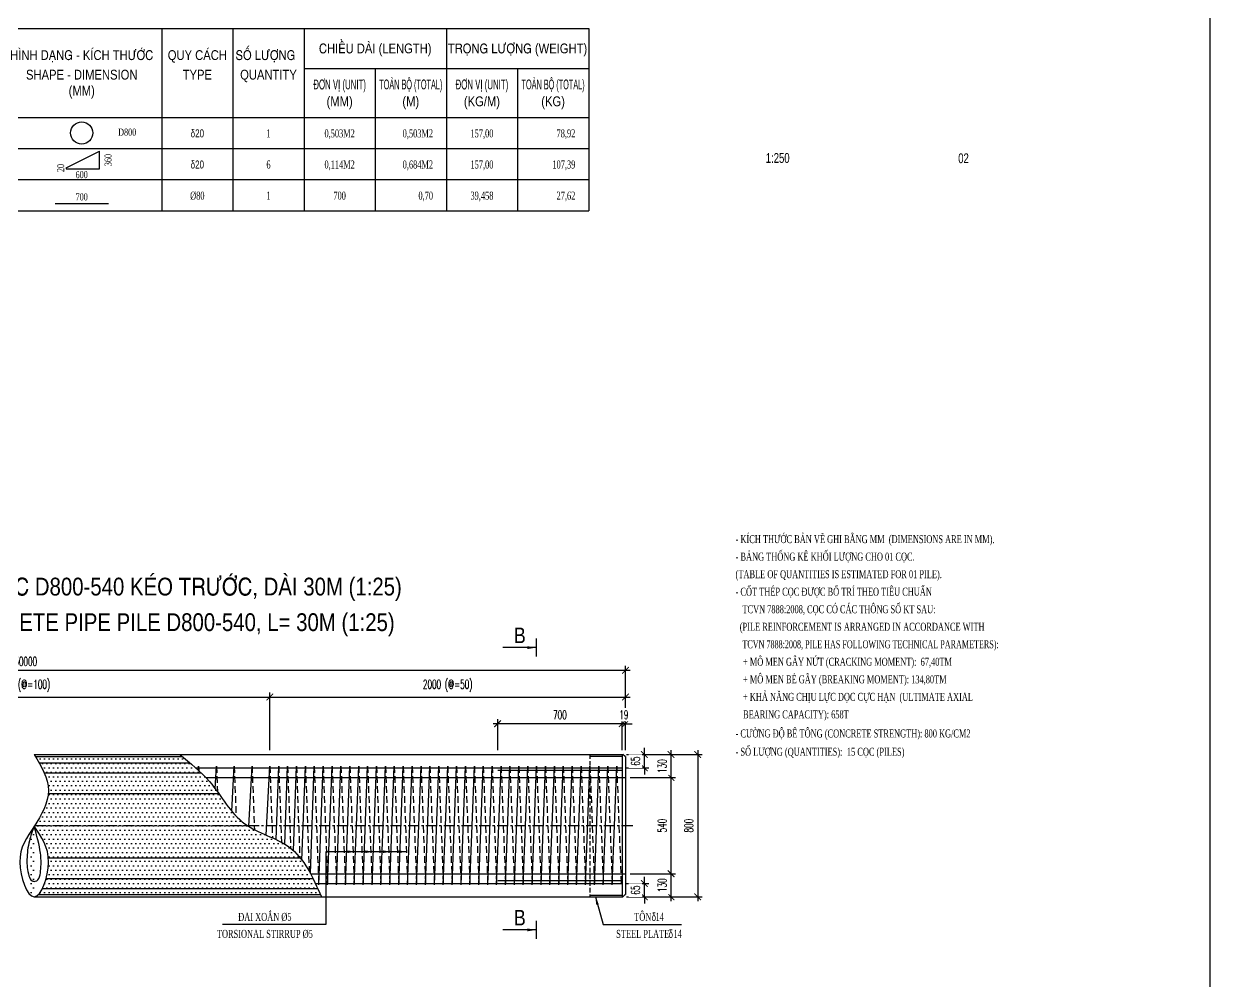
# Model space of a CAD drawing. Extents: x -687 to 808890, y -259 to 107959.
# Drawn here: x 772319 to 778990, y 85975 to 91357 of the extents above; entities that cross this region are included whole.
import ezdxf
from ezdxf.enums import TextEntityAlignment as Align

# ---------------------------------------------------------------- set-up
doc = ezdxf.new("R2010")
doc.units = 0
doc.header["$MEASUREMENT"] = 0
doc.header["$PDMODE"] = 3
doc.linetypes.add('CENTER', pattern=[2, 1.25, -0.25, 0.25, -0.25])
doc.linetypes.add('HIDDEN', pattern=[0.375, 0.25, -0.125])
doc.layers.get('0').update_dxf_attribs({"color": 3, "linetype": 'CONTINUOUS'})
doc.layers.get('DEFPOINTS').update_dxf_attribs({"linetype": 'CONTINUOUS'})
for name, color, linetype in [('Hatch', 5, 'CONTINUOUS'), ('Hidden', 4, 'HIDDEN'), ('Kich thuoc', 4, 'CONTINUOUS'), ('Net vang', 2, 'CONTINUOUS'), ('Text', 3, 'CONTINUOUS'), ('Thep chu', 1, 'CONTINUOUS'), ('Thep dai', 6, 'CONTINUOUS'), ('Tim', 8, 'CENTER')]:
    doc.layers.add(name, color=color, linetype=linetype)
doc.styles.add('Kichthuoc', font='romans.shx', dxfattribs={"width": 0.6})
doc.styles.get("Standard").update_dxf_attribs({"font": 'vntimeh.shx', "width": 0.65})
doc.styles.add('SYMBOL', font='greeks.shx', dxfattribs={"width": 0.8})
doc.styles.add('Ten', font='Vharialn.ttf')
doc.dimstyles.new('Dim 250', dxfattribs={"dimscale": 250, "dimtxt": 0.2, "dimasz": 0.15, "dimexe": 0.1, "dimexo": 0.1, "dimgap": 0.1, "dimtad": 1, "dimdec": 0, "dimlfac": -1, "dimzin": 0, "dimdsep": 46, "dimtxsty": 'Kichthuoc', "dimblk": 'ARCHTICK', "dimcen": 0.1, "dimdle": 0.1, "dimclrd": 4, "dimclre": 4, "dimclrt": 3, "dimadec": 0, "dimazin": 0, "dimtfac": 1, "dimtdec": 0, "dimtix": 1, "dimtmove": 2, "dimatfit": 3, "dimfxl": 1, "dimtfill": 1, "dimtolj": 1, "dimtzin": 0, "dimarcsym": 0})
doc.dimstyles.new('Le 250', dxfattribs={"dimscale": 250, "dimtxt": 0.22, "dimasz": 0.18, "dimexe": 0.1, "dimexo": 0.2, "dimgap": 0.1, "dimtad": 1, "dimdec": 0, "dimzin": 0, "dimdsep": 46, "dimtxsty": 'Kichthuoc', "dimblk": 'ARCHTICK', "dimcen": 0, "dimdle": 0.1, "dimclrd": 2, "dimclre": 2, "dimclrt": 256, "dimadec": 0, "dimazin": 0, "dimtfac": 1, "dimtdec": 0, "dimtix": 1, "dimtmove": 2, "dimatfit": 3, "dimfxl": 1, "dimtolj": 1, "dimtzin": 0, "dimarcsym": 0})

# ---------------------------------------------------------------- blocks, each defined once
blk = doc.blocks.new('_ArchTick')
at = {"color": 0, "linetype": 'ByBlock', "const_width": 0.15}
blk.add_lwpolyline([(-0.5, -0.5), (0.5, 0.5)], dxfattribs=at)
blk = doc.blocks.new('*D114')
at = {"layer": 'DEFPOINTS', "color": 0}
for p in [(775702.7, 87722.4), (768902.7, 87249.4), (775702.7, 87249.4)]:
    blk.add_point(p, dxfattribs=at)
at = {"layer": 'Kich thuoc', "color": 4, "lineweight": -2}
for p, q in [((768877.7, 87722.4), (775727.7, 87722.4)), ((768902.7, 87274.4), (768902.7, 87747.4)), ((775702.7, 87274.4), (775702.7, 87747.4))]:
    blk.add_line(p, q, dxfattribs=at)
at = {"layer": 'Kich thuoc', "color": 4, "lineweight": -2, "xscale": 37.5, "yscale": 37.5, "zscale": 37.5, "rotation": 180}
blk.add_blockref('_ArchTick', (768902.7, 87722.4), dxfattribs=at)
at = {"layer": 'Kich thuoc', "color": 4, "lineweight": -2, "xscale": 37.5, "yscale": 37.5, "zscale": 37.5}
blk.add_blockref('_ArchTick', (775702.7, 87722.4), dxfattribs=at)
at = {"layer": 'Kich thuoc', "color": 3, "insert": (772302.7, 87772.4), "char_height": 50, "attachment_point": 5, "style": 'Kichthuoc', "bg_fill": 3, "box_fill_scale": 1.25, "bg_fill_color": 9, "bg_fill_true_color": 13158600, "bg_fill_transparency": 6715620}
blk.add_mtext('\\A1;L=30000', dxfattribs=at)
blk = doc.blocks.new('*D115')
at = {"layer": 'DEFPOINTS', "color": 0}
for p in [(773702.7, 87572.4), (770902.7, 87249.4), (773702.7, 87249.4)]:
    blk.add_point(p, dxfattribs=at)
at = {"layer": 'Kich thuoc', "color": 4, "lineweight": -2}
for p, q in [((770902.7, 87274.4), (770902.7, 87597.4)), ((773702.7, 87274.4), (773702.7, 87597.4)), ((770877.7, 87572.4), (773727.7, 87572.4))]:
    blk.add_line(p, q, dxfattribs=at)
at = {"layer": 'Kich thuoc', "color": 4, "lineweight": -2, "xscale": 37.5, "yscale": 37.5, "zscale": 37.5, "rotation": 180}
blk.add_blockref('_ArchTick', (770902.7, 87572.4), dxfattribs=at)
at = {"layer": 'Kich thuoc', "color": 4, "lineweight": -2, "xscale": 37.5, "yscale": 37.5, "zscale": 37.5}
blk.add_blockref('_ArchTick', (773702.7, 87572.4), dxfattribs=at)
at = {"layer": 'Kich thuoc', "color": 3, "insert": (772302.7, 87635.5), "char_height": 50, "attachment_point": 5, "style": 'Kichthuoc', "bg_fill": 3, "box_fill_scale": 1.25, "bg_fill_color": 9, "bg_fill_true_color": 13158600, "bg_fill_transparency": 8258108}
blk.add_mtext('\\A1;26000 (@=100)', dxfattribs=at)
blk = doc.blocks.new('*D118')
at = {"layer": 'DEFPOINTS', "color": 0}
for p in [(775702.7, 87572.4), (773702.7, 87249.4), (775702.7, 87249.4)]:
    blk.add_point(p, dxfattribs=at)
at = {"layer": 'Kich thuoc', "color": 4, "lineweight": -2}
for p, q in [((773702.7, 87274.4), (773702.7, 87597.4)), ((775702.7, 87274.4), (775702.7, 87597.4)), ((773677.7, 87572.4), (775727.7, 87572.4))]:
    blk.add_line(p, q, dxfattribs=at)
at = {"layer": 'Kich thuoc', "color": 4, "lineweight": -2, "xscale": 37.5, "yscale": 37.5, "zscale": 37.5, "rotation": 180}
blk.add_blockref('_ArchTick', (773702.7, 87572.4), dxfattribs=at)
at = {"layer": 'Kich thuoc', "color": 4, "lineweight": -2, "xscale": 37.5, "yscale": 37.5, "zscale": 37.5}
blk.add_blockref('_ArchTick', (775702.7, 87572.4), dxfattribs=at)
at = {"layer": 'Kich thuoc', "color": 3, "insert": (774702.7, 87635.5), "char_height": 50, "attachment_point": 5, "style": 'Kichthuoc', "bg_fill": 3, "box_fill_scale": 1.25, "bg_fill_color": 9, "bg_fill_true_color": 13158600, "bg_fill_transparency": 16413952}
blk.add_mtext('\\A1;{2000 (@=50)}', dxfattribs=at)
blk = doc.blocks.new('*D119')
at = {"layer": 'DEFPOINTS', "color": 0}
for p in [(775702.7, 87119.4), (775958.3, 87119.4), (775702.7, 86579.4)]:
    blk.add_point(p, dxfattribs=at)
at = {"layer": 'Kich thuoc', "color": 4, "lineweight": -2}
for p, q in [((775727.7, 87119.4), (775983.3, 87119.4)), ((775958.3, 86554.4), (775958.3, 87144.4)), ((775727.7, 86579.4), (775983.3, 86579.4))]:
    blk.add_line(p, q, dxfattribs=at)
at = {"layer": 'Kich thuoc', "color": 4, "lineweight": -2, "xscale": 37.5, "yscale": 37.5, "zscale": 37.5}
for p, rotation in [((775958.3, 87119.4), 90), ((775958.3, 86579.4), 270)]:
    blk.add_blockref('_ArchTick', p, dxfattribs=dict(at, rotation=rotation))
at = {"layer": 'Kich thuoc', "color": 3, "insert": (775908.3, 86849.4), "char_height": 50, "attachment_point": 5, "rotation": 90, "style": 'Kichthuoc', "bg_fill": 3, "box_fill_scale": 1.25, "bg_fill_color": 9, "bg_fill_true_color": 13158600, "bg_fill_transparency": 220268}
blk.add_mtext('\\A1;540', dxfattribs=at)
blk = doc.blocks.new('*D120')
at = {"layer": 'DEFPOINTS', "color": 0}
for p in [(775702.7, 86579.4), (775687.7, 86449.4)]:
    blk.add_point(p, dxfattribs=at)
at = {"layer": 'Kich thuoc', "color": 4, "lineweight": -2}
for p, q in [((775958.3, 86424.4), (775958.3, 86604.4)), ((775727.7, 86579.4), (775983.3, 86579.4)), ((775712.7, 86449.4), (775983.3, 86449.4))]:
    blk.add_line(p, q, dxfattribs=at)
at = {"layer": 'Kich thuoc', "color": 4, "lineweight": -2, "xscale": 37.5, "yscale": 37.5, "zscale": 37.5}
for p, rotation in [((775958.3, 86579.4), 90), ((775958.3, 86449.4), 270)]:
    blk.add_blockref('_ArchTick', p, dxfattribs=dict(at, rotation=rotation))
at = {"layer": 'Kich thuoc', "color": 3, "insert": (775908.3, 86514.4), "char_height": 50, "attachment_point": 5, "rotation": 90, "style": 'Kichthuoc', "bg_fill": 3, "box_fill_scale": 1.25, "bg_fill_color": 9, "bg_fill_true_color": 13158600, "bg_fill_transparency": 16414468}
blk.add_mtext('\\A1;130', dxfattribs=at)
at = {"layer": 'DEFPOINTS', "color": 0}
blk.add_point((775958.3, 86579.4), dxfattribs=at)
blk = doc.blocks.new('*D121')
at = {"layer": 'DEFPOINTS', "color": 0}
for p in [(775687.7, 87249.4), (775687.7, 86449.4), (776108.3, 86449.4)]:
    blk.add_point(p, dxfattribs=at)
at = {"layer": 'Kich thuoc', "color": 4, "lineweight": -2}
for p, q in [((776108.3, 87274.4), (776108.3, 86424.4)), ((775712.7, 87249.4), (776133.3, 87249.4)), ((775712.7, 86449.4), (776133.3, 86449.4))]:
    blk.add_line(p, q, dxfattribs=at)
at = {"layer": 'Kich thuoc', "color": 4, "lineweight": -2, "xscale": 37.5, "yscale": 37.5, "zscale": 37.5}
for p, rotation in [((776108.3, 87249.4), 90), ((776108.3, 86449.4), 270)]:
    blk.add_blockref('_ArchTick', p, dxfattribs=dict(at, rotation=rotation))
at = {"layer": 'Kich thuoc', "color": 3, "insert": (776058.3, 86849.4), "char_height": 50, "attachment_point": 5, "rotation": 90, "style": 'Kichthuoc', "bg_fill": 3, "box_fill_scale": 1.25, "bg_fill_color": 9, "bg_fill_true_color": 13158600, "bg_fill_transparency": 16414452}
blk.add_mtext('\\A1;800', dxfattribs=at)
blk = doc.blocks.new('*D122')
at = {"layer": 'DEFPOINTS', "color": 0}
for p in [(775687.7, 87249.4), (775702.7, 87119.4)]:
    blk.add_point(p, dxfattribs=at)
at = {"layer": 'Kich thuoc', "color": 4, "lineweight": -2}
for p, q in [((775958.3, 87094.4), (775958.3, 87274.4)), ((775712.7, 87249.4), (775983.3, 87249.4)), ((775727.7, 87119.4), (775983.3, 87119.4))]:
    blk.add_line(p, q, dxfattribs=at)
at = {"layer": 'Kich thuoc', "color": 4, "lineweight": -2, "xscale": 37.5, "yscale": 37.5, "zscale": 37.5}
for p, rotation in [((775958.3, 87249.4), 90), ((775958.3, 87119.4), 270)]:
    blk.add_blockref('_ArchTick', p, dxfattribs=dict(at, rotation=rotation))
at = {"layer": 'Kich thuoc', "color": 3, "insert": (775908.3, 87184.4), "char_height": 50, "attachment_point": 5, "rotation": 90, "style": 'Kichthuoc', "bg_fill": 3, "box_fill_scale": 1.25, "bg_fill_color": 9, "bg_fill_true_color": 13158600, "bg_fill_transparency": 16414468}
blk.add_mtext('\\A1;130', dxfattribs=at)
at = {"layer": 'DEFPOINTS', "color": 0}
blk.add_point((775958.3, 87249.4), dxfattribs=at)
blk = doc.blocks.new('*D123')
at = {"layer": 'DEFPOINTS', "color": 0}
for p in [(774983.7, 87422.4), (774983.7, 87249.4), (775683.7, 87249.4)]:
    blk.add_point(p, dxfattribs=at)
at = {"layer": 'Kich thuoc', "color": 4, "lineweight": -2}
for p, q in [((775708.7, 87422.4), (774958.7, 87422.4)), ((774983.7, 87274.4), (774983.7, 87447.4)), ((775683.7, 87274.4), (775683.7, 87447.4))]:
    blk.add_line(p, q, dxfattribs=at)
at = {"layer": 'Kich thuoc', "color": 4, "lineweight": -2, "xscale": 37.5, "yscale": 37.5, "zscale": 37.5, "rotation": 180}
blk.add_blockref('_ArchTick', (774983.7, 87422.4), dxfattribs=at)
at = {"layer": 'Kich thuoc', "color": 4, "lineweight": -2, "xscale": 37.5, "yscale": 37.5, "zscale": 37.5}
blk.add_blockref('_ArchTick', (775683.7, 87422.4), dxfattribs=at)
at = {"layer": 'Kich thuoc', "color": 3, "insert": (775333.7, 87472.4), "char_height": 50, "attachment_point": 5, "style": 'Kichthuoc', "bg_fill": 3, "box_fill_scale": 1.25, "bg_fill_color": 9, "bg_fill_true_color": 13158600, "bg_fill_transparency": 16414468}
blk.add_mtext('\\A1;700', dxfattribs=at)
blk = doc.blocks.new('*D125')
at = {"layer": 'DEFPOINTS', "color": 0}
for p in [(775683.7, 87249.4), (775702.7, 87249.4)]:
    blk.add_point(p, dxfattribs=at)
at = {"layer": 'Kich thuoc', "color": 4, "lineweight": -2}
for p, q in [((775683.7, 87422.4), (775646.2, 87422.4)), ((775683.7, 87274.4), (775683.7, 87447.4)), ((775683.7, 87422.4), (775702.7, 87422.4)), ((775702.7, 87274.4), (775702.7, 87447.4)), ((775702.7, 87422.4), (775740.2, 87422.4))]:
    blk.add_line(p, q, dxfattribs=at)
at = {"layer": 'Kich thuoc', "color": 4, "lineweight": -2, "xscale": 37.5, "yscale": 37.5, "zscale": 37.5}
blk.add_blockref('_ArchTick', (775683.7, 87422.4), dxfattribs=at)
at = {"layer": 'Kich thuoc', "color": 4, "lineweight": -2, "xscale": 37.5, "yscale": 37.5, "zscale": 37.5, "rotation": 180}
blk.add_blockref('_ArchTick', (775702.7, 87422.4), dxfattribs=at)
at = {"layer": 'Kich thuoc', "color": 3, "insert": (775693.2, 87472.4), "char_height": 50, "attachment_point": 5, "style": 'Kichthuoc', "bg_fill": 3, "box_fill_scale": 1.25, "bg_fill_color": 9, "bg_fill_true_color": 13158600, "bg_fill_transparency": 11732736}
blk.add_mtext('\\A1;19', dxfattribs=at)
at = {"layer": 'DEFPOINTS', "color": 0}
blk.add_point((775702.7, 87422.4), dxfattribs=at)
blk = doc.blocks.new('*D1094')
at = {"layer": 'DEFPOINTS', "color": 0}
for p in [(775683.7, 86524.4), (775683.7, 86449.4)]:
    blk.add_point(p, dxfattribs=at)
at = {"layer": 'Kich thuoc', "color": 4, "lineweight": -2}
for p, q in [((775708.7, 86524.4), (775833.3, 86524.4)), ((775808.3, 86524.4), (775808.3, 86561.9)), ((775808.3, 86449.4), (775808.3, 86524.4)), ((775708.7, 86449.4), (775833.3, 86449.4)), ((775808.3, 86449.4), (775808.3, 86411.9))]:
    blk.add_line(p, q, dxfattribs=at)
at = {"layer": 'Kich thuoc', "color": 4, "lineweight": -2, "xscale": 37.5, "yscale": 37.5, "zscale": 37.5}
for p, rotation in [((775808.3, 86524.4), 270), ((775808.3, 86449.4), 90)]:
    blk.add_blockref('_ArchTick', p, dxfattribs=dict(at, rotation=rotation))
at = {"layer": 'Kich thuoc', "color": 3, "insert": (775758.3, 86486.9), "char_height": 50, "attachment_point": 5, "rotation": 90, "style": 'Kichthuoc', "bg_fill": 3, "box_fill_scale": 1.25, "bg_fill_color": 9, "bg_fill_true_color": 13158600, "bg_fill_transparency": 11732736}
blk.add_mtext('\\A1;65', dxfattribs=at)
at = {"layer": 'DEFPOINTS', "color": 0}
blk.add_point((775808.3, 86524.4), dxfattribs=at)
blk = doc.blocks.new('*D1095')
at = {"layer": 'DEFPOINTS', "color": 0}
for p in [(775683.7, 87249.4), (775683.7, 87174.4)]:
    blk.add_point(p, dxfattribs=at)
at = {"layer": 'Kich thuoc', "color": 4, "lineweight": -2}
for p, q in [((775808.3, 87249.4), (775808.3, 87286.9)), ((775708.7, 87249.4), (775833.3, 87249.4)), ((775808.3, 87174.4), (775808.3, 87249.4)), ((775708.7, 87174.4), (775833.3, 87174.4)), ((775808.3, 87174.4), (775808.3, 87136.9))]:
    blk.add_line(p, q, dxfattribs=at)
at = {"layer": 'Kich thuoc', "color": 4, "lineweight": -2, "xscale": 37.5, "yscale": 37.5, "zscale": 37.5}
for p, rotation in [((775808.3, 87249.4), 270), ((775808.3, 87174.4), 90)]:
    blk.add_blockref('_ArchTick', p, dxfattribs=dict(at, rotation=rotation))
at = {"layer": 'Kich thuoc', "color": 3, "insert": (775758.3, 87211.9), "char_height": 50, "attachment_point": 5, "rotation": 90, "style": 'Kichthuoc', "bg_fill": 3, "box_fill_scale": 1.25, "bg_fill_color": 9, "bg_fill_true_color": 13158600, "bg_fill_transparency": 11732736}
blk.add_mtext('\\A1;65', dxfattribs=at)
at = {"layer": 'DEFPOINTS', "color": 0}
blk.add_point((775808.3, 87249.4), dxfattribs=at)

msp = doc.modelspace()

# ---------------------------------------------------------------- hatches: boundary and pattern name
at = {"layer": 'Hatch'}
h = msp.add_hatch(dxfattribs=at)
h.set_pattern_fill('DOTS', color=11, scale=400, style=0)
h.set_pattern_definition([(0, (-29988.075, -23875.875), (12.5, 25), [0, -25])])
edge = h.paths.add_edge_path()
edge.add_spline(control_points=[(772348.9, 86467.8), (772358.2, 86456.3), (772408, 86421.9), (772498.9, 86674.4), (772418.6, 86787.8), (772377.7, 86845.5)], knot_values=[811.110562, 811.110562, 811.110562, 811.110562, 862.881742, 1073.007423, 1290.557934, 1290.557934, 1290.557934, 1290.557934], degree=3, periodic=0)
edge.add_line((772377.7, 86449.4), (773993, 86449.4))
edge.add_line((772377.7, 87249.4), (773196.3, 87249.4))
edge.add_spline(control_points=[(773196.3, 87249.4), (773255.3, 87202.1), (773395, 87089.8), (773525.2, 86830.5), (773857.3, 86755.9), (773945.1, 86557.6), (773993, 86449.4)], knot_values=[0, 0, 0, 0, 226.398441, 536.414113, 815.347417, 1150.174082, 1150.174082, 1150.174082, 1150.174082], degree=3, periodic=0)
edge.add_spline(control_points=[(772377.7, 87249.4), (772418.1, 87182.8), (772498.8, 87049.5), (772412.2, 86897), (772365.2, 86826.3), (772359, 86816.9)], knot_values=[0, 0, 0, 0, 217.550511, 435.101022, 468.730043, 468.730043, 468.730043, 468.730043], degree=3, periodic=0)

# ---------------------------------------------------------------- linework, layer by layer
for p, q in [((771995.3, 91330.7), (775495.3, 91330.7)), ((773095.3, 91330.7), (773095.3, 90305.7)), ((773495.3, 91330.7), (773495.3, 90305.7)), ((773895.3, 91330.7), (773895.3, 90305.7)), ((774695.3, 91330.7), (774695.3, 90305.7)), ((775495.3, 91330.7), (775495.3, 90305.7)), ((773895.3, 91105.7), (775495.3, 91105.7)), ((774295.3, 91105.7), (774295.3, 90305.7)), ((775095.3, 91105.7), (775095.3, 90305.7)), ((771995.3, 90830.7), (775495.3, 90830.7)), ((771995.3, 90655.7), (775495.3, 90655.7)), ((771995.3, 90480.7), (775495.3, 90480.7)), ((771995.3, 90480.7), (775495.3, 90480.7)), ((771995.3, 90305.7), (775495.3, 90305.7)), ((772377.7, 86449.4), (775687.7, 86449.4))]:
    msp.add_line(p, q)
at = {"layer": 'Hatch', "color": 9}
for p, q in [((772385, 87237.5), (773211.1, 87237.5)), ((772405.6, 87202.6), (773253.9, 87202.6)), ((772434.3, 87146.9), (773316.3, 87146.9)), ((772457.7, 87030), (773415.1, 87030)), ((772457.6, 86668.9), (773872.9, 86668.9)), ((772445.1, 86552), (773945.6, 86552)), ((772401.4, 86461.4), (773987.7, 86461.4)), ((772424.7, 86496.3), (773972, 86496.3))]:
    msp.add_line(p, q, dxfattribs=at)
at = {"layer": 'Hidden', "ltscale": 150}
for p, q in [((773302.7, 87182.8), (773303.6, 87158.9)), ((773402.7, 87182.8), (773408, 87039.9)), ((773502.7, 87182.8), (773513.1, 86903.5)), ((773602.7, 87182.8), (773615.9, 86827.1)), ((773702.7, 87182.8), (773717.6, 86780.6)), ((773752.7, 87182.8), (773768.5, 86755.6)), ((773802.7, 87182.8), (773819.6, 86722.1)), ((773852.7, 87182.8), (773871.4, 86670.7)), ((773902.7, 87182.8), (773924.1, 86592.5)), ((773952.7, 87182.8), (773977.7, 86516)), ((774002.7, 87182.8), (774027.7, 86516)), ((774052.7, 87182.8), (774077.7, 86516)), ((774102.7, 87182.8), (774127.7, 86516)), ((774152.7, 87182.8), (774177.7, 86516)), ((774202.7, 87182.8), (774227.7, 86516)), ((774252.7, 87182.8), (774277.7, 86516)), ((774302.7, 87182.8), (774327.7, 86516)), ((774352.7, 87182.8), (774377.7, 86516)), ((774402.7, 87182.8), (774427.7, 86516)), ((774452.7, 87182.8), (774477.7, 86516)), ((774502.7, 87182.8), (774527.7, 86516)), ((774552.7, 87182.8), (774577.7, 86516)), ((774602.7, 87182.8), (774627.7, 86516)), ((774652.7, 87182.8), (774677.7, 86516)), ((774702.7, 87182.8), (774727.7, 86516)), ((774752.7, 87182.8), (774777.7, 86516)), ((774802.7, 87182.8), (774827.7, 86516)), ((774852.7, 87182.8), (774877.7, 86516)), ((774902.7, 87182.8), (774927.7, 86516)), ((774952.7, 87182.8), (774977.7, 86516)), ((775002.7, 87182.8), (775027.7, 86516)), ((775052.7, 87182.8), (775077.7, 86516)), ((775102.7, 87182.8), (775127.7, 86516)), ((775152.7, 87182.8), (775177.7, 86516)), ((775202.7, 87182.8), (775227.7, 86516)), ((775252.7, 87182.8), (775277.7, 86516)), ((775302.7, 87182.8), (775327.7, 86516)), ((775352.7, 87182.8), (775377.7, 86516)), ((775402.7, 87182.8), (775427.7, 86516)), ((775452.7, 87182.8), (775477.7, 86516)), ((775502.7, 87182.8), (775527.7, 86516)), ((775552.7, 87182.8), (775577.7, 86516)), ((775602.7, 87182.8), (775627.7, 86516))]:
    msp.add_line(p, q, dxfattribs=at)
at = {"layer": 'Kich thuoc'}
for p, q in [((773343.4, 87119.4), (775702.7, 87119.4)), ((773931.3, 86579.4), (775702.7, 86579.4))]:
    msp.add_line(p, q, dxfattribs=at)
at = {"layer": 'Net vang'}
msp.add_line((771995.3, 90830.7), (775495.3, 90830.7), dxfattribs=at)
for points, knots in [([(772377.7, 87249.4), (772418.1, 87182.8), (772498.8, 87049.5), (772378.2, 86837.2), (772256.3, 86676.3), (772378, 86338.4), (772498.9, 86674.4), (772418.6, 86787.8), (772377.7, 86845.5)], [0, 0, 0, 0, 217.550511, 435.101022, 652.651533, 862.881742, 1073.007423, 1290.557934, 1290.557934, 1290.557934, 1290.557934]), ([(772377.7, 86845.5), (772392.5, 86794), (772415.6, 86713.4), (772418.4, 86618.2), (772407.2, 86531.3), (772359.1, 86538.4), (772339.7, 86588.2), (772334.3, 86662.9), (772345.6, 86759), (772367.9, 86818.9), (772377.7, 86845.5)], [0, 0, 0, 0, 155.255889, 243.008911, 319.962243, 337.767249, 370.835349, 463.424431, 569.804282, 654.888435, 654.888435, 654.888435, 654.888435])]:
    msp.add_open_spline(points, degree=3, knots=knots, dxfattribs=at)
at = {"layer": 'Thep chu'}
for p, q in [((772557.9, 90547), (772745.3, 90640.7)), ((772745.3, 90540.7), (772745.3, 90640.7)), ((772557.9, 90547), (772557.9, 90540.7)), ((772557.9, 90540.7), (772745.3, 90540.7)), ((772495.3, 90345.7), (772795.3, 90345.7)), ((775200.2, 87900.8), (775200.2, 87800.8)), ((773286.5, 87174.4), (775683.7, 87174.4)), ((773959, 86524.4), (775683.7, 86524.4)), ((775200.2, 86313.9), (775200.2, 86213.9))]:
    msp.add_line(p, q, dxfattribs=at)
at = {"layer": 'Thep dai'}
for p, q in [((773301.6, 87160.8), (773302.7, 87182.8)), ((773396.2, 87055.9), (773402.7, 87182.8)), ((773489.6, 86930), (773502.7, 87182.8)), ((773585.2, 86844.4), (773602.7, 87182.8)), ((773682.7, 86796), (773702.7, 87182.8)), ((773737.6, 86771.3), (773752.7, 87182.8)), ((773786.7, 86745.1), (773802.7, 87182.8)), ((773835.4, 86708.7), (773852.7, 87182.8)), ((773883.6, 86655.2), (773902.7, 87182.8)), ((773931, 86580.1), (773952.7, 87182.8)), ((773977.7, 86516), (774002.7, 87182.8)), ((774027.7, 86516), (774052.7, 87182.8)), ((774077.7, 86516), (774102.7, 87182.8)), ((774127.7, 86516), (774152.7, 87182.8)), ((774177.7, 86516), (774202.7, 87182.8)), ((774227.7, 86516), (774252.7, 87182.8)), ((774277.7, 86516), (774302.7, 87182.8)), ((774327.7, 86516), (774352.7, 87182.8)), ((774377.7, 86516), (774402.7, 87182.8)), ((774427.7, 86516), (774452.7, 87182.8)), ((774477.7, 86516), (774502.7, 87182.8)), ((774527.7, 86516), (774552.7, 87182.8)), ((774577.7, 86516), (774602.7, 87182.8)), ((774627.7, 86516), (774652.7, 87182.8)), ((774677.7, 86516), (774702.7, 87182.8)), ((774727.7, 86516), (774752.7, 87182.8)), ((774777.7, 86516), (774802.7, 87182.8)), ((774827.7, 86516), (774852.7, 87182.8)), ((774877.7, 86516), (774902.7, 87182.8)), ((774927.7, 86516), (774952.7, 87182.8)), ((774977.7, 86516), (775002.7, 87182.8)), ((775027.7, 86516), (775052.7, 87182.8)), ((775077.7, 86516), (775102.7, 87182.8)), ((775127.7, 86516), (775152.7, 87182.8)), ((775177.7, 86516), (775202.7, 87182.8)), ((775227.7, 86516), (775252.7, 87182.8)), ((775277.7, 86516), (775302.7, 87182.8)), ((775327.7, 86516), (775352.7, 87182.8)), ((775377.7, 86516), (775402.7, 87182.8)), ((775427.7, 86516), (775452.7, 87182.8)), ((775477.7, 86516), (775502.7, 87182.8)), ((775527.7, 86516), (775552.7, 87182.8)), ((775577.7, 86516), (775602.7, 87182.8)), ((775627.7, 86516), (775652.7, 87182.8))]:
    msp.add_line(p, q, dxfattribs=at)
msp.add_circle((772645.3, 90743.2), 62.5, dxfattribs=at)
at = {"layer": 'Tim', "ltscale": 50}
msp.add_line((772380.3, 86849.4), (775745.1, 86849.4), dxfattribs=at)

# ---------------------------------------------------------------- texts
at = {"layer": 'Text', "style": 'Ten'}
for s, p in [('chiÒu dµi (length)', (774295.3, 91190.7)), ('träng l\xadîng (weight)', (775095.3, 91190.7)), ('h×nh d¹ng - kÝch th\xadíc', (772645.3, 91153.2)), ('quy c¸ch', (773295.3, 91153.2)), ('sè l\xadîng', (773678.1, 91153.2)), ('shape - dimension', (772645.3, 91043.2)), ('type', (773295.3, 91043.2)), ('quantity', (773695.3, 91043.2)), ('(mm)', (772645.3, 90953.2)), ('(mm)', (774095.3, 90893.2)), ('(m)', (774495.3, 90893.2)), ('(kg/m)', (774895.3, 90893.2)), ('(kg)', (775295.3, 90893.2))]:
    msp.add_text(s, height=55, dxfattribs=at).set_placement(p, align=Align.CENTER)
at = {"layer": 'Text'}
for s, height, style, width, p in [('toµn bé (total)', 55, 'Ten', 0.65, (774495.3, 90988.2)), ('toµn bé (total)', 55, 'Ten', 0.65, (775295.3, 90988.2)), ('®¬n vÞ (unit)', 55, 'Ten', 0.7, (774095.3, 90988.2)), ('®¬n vÞ (unit)', 55, 'Ten', 0.7, (774895.3, 90988.2)), ('d20', 45, 'SYMBOL', 0.75, (773295.3, 90718.2)), ('d20', 45, 'SYMBOL', 0.75, (773295.3, 90543.2))]:
    msp.add_text(s, height=height, dxfattribs=dict(at, style=style, width=width)).set_placement(p, align=Align.CENTER)
at = {"layer": 'Text', "width": 0.65}
for s, height, p in [('d800', 40, (772901, 90727.6)), ('1', 45, (773695.3, 90718.2)), ('0,503m2', 45, (774095.3, 90718.2)), ('157,00', 45, (774895.3, 90718.2)), ('6', 45, (773695.3, 90543.2)), ('0,114m2', 45, (774095.3, 90543.2)), ('157,00', 45, (774895.3, 90543.2)), ('600', 40, (772645.3, 90488.9)), ('700', 40, (772645.3, 90363.6)), ('%%c80', 45, (773295.3, 90368.2)), ('1', 45, (773695.3, 90368.2)), ('700', 45, (774095.3, 90368.2)), ('39,458', 45, (774895.3, 90368.2)), ('®ai xo¾n %%C5', 45, (773674.9, 86314.1)), ('t«n  14', 45, (775834.5, 86314.1)), ('torsional stirrup %%C5', 45, (773674.9, 86218.5)), ('steel plate  14', 45, (775834.5, 86218.5))]:
    msp.add_text(s, height=height, dxfattribs=at).set_placement(p, align=Align.CENTER)
for s, p in [('0,503m2', (774620.3, 90718.2)), ('78,92', (775420.3, 90718.2)), ('0,684m2', (774620.3, 90543.2)), ('107,39', (775420.3, 90543.2)), ('0,70', (774620.3, 90368.2)), ('27,62', (775420.3, 90368.2))]:
    msp.add_text(s, height=45, dxfattribs=at).set_placement(p, align=Align.RIGHT)
for s, p in [('360', (772813.7, 90590.7)), ('20', (772546.8, 90545.8))]:
    msp.add_text(s, height=40, rotation=90, dxfattribs=at).set_placement(p, align=Align.CENTER)
at = {"layer": 'Text', "color": 4, "style": 'Ten', "width": 0.85}
for s, p in [('1:250', (776557.9, 90574.8)), ('02', (777602.6, 90573.2))]:
    msp.add_text(s, height=55, dxfattribs=at).set_placement(p, align=Align.CENTER)
at = {"layer": 'Text'}
for s, width, p in [('- kÝch th\xadíc b¶n vÏ ghi b»ng mm  (dimensions are in mm).', 0.65, (776321.2, 88437.4)), ('- b¶ng thèng kª khèi l\xadîng cho 01 cäc.', 0.65, (776321.2, 88338.9)), ('(table of quantities is estimated for 01 pile).', 0.65, (776321.2, 88240.4)), ('- cèt thÐp cäc ®\xadîc bè trÝ theo tiªu chuÈn  ', 0.65, (776321.2, 88141.9)), ('tcvn 7888:2008, cäc cã c¸c th«ng sè kt sau:', 0.65, (776359.6, 88043.4)), ('  (pile reinforcement is arranged in accordance with', 0.65, (776321.2, 87944.9)), ('tcvn 7888:2008, pile has following technical parameters):', 0.63, (776359.6, 87846.4)), ('+ m« men g©y nøt (cracking moment):  67,40tm', 0.65, (776363.2, 87747.9)), ('+ m« men bÎ g·y (breaking moment): 134,80tm', 0.65, (776363.2, 87649.4)), ('+ kh¶ n¨ng chÞu lùc däc cùc h¹n  (ultimate axial', 0.65, (776363.2, 87550.8)), ('bearing capacity): 658t', 0.65, (776363.2, 87452.3)), ('- c\xadêng ®é bª t«ng (concrete strength): 800 kg/cm2', 0.65, (776321.2, 87345)), ('- sè l\xadîng (quantities): ', 0.65, (776321.2, 87242.2)), ('15 cäc (piles)', 0.65, (776947.2, 87242.2))]:
    msp.add_text(s, height=45, dxfattribs=dict(at, width=width)).set_placement(p)
at = {"layer": 'Text', "color": 3, "style": 'Ten'}
for s, height, p in [('C¾t däc cäc èng btct dù øng lùc D800-540 kÐo tr\xadíc, dµi 30m (1:25)', 100, (772302.7, 88143.1)), ('prestressed reinforced concrete pipe pile D800-540, L= 30m (1:25)', 100, (772302.7, 87943.1)), ('B', 87.5, (775108.1, 87875.2)), ('B', 87.5, (775108.1, 86288.3))]:
    msp.add_text(s, height=height, dxfattribs=at).set_placement(p, align=Align.CENTER)
at = {"layer": 'Text', "style": 'SYMBOL', "width": 0.75}
for p in [(775849.1, 86314.1), (775944.4, 86218.5)]:
    msp.add_text('d', height=45, dxfattribs=at).set_placement(p)

# ---------------------------------------------------------------- leaders
at = {"layer": 'Kich thuoc', "color": 1}
for points in [[(775199.7, 87850.2), (775013.1, 87850.2)], [(775199.7, 86263.3), (775013.1, 86263.3)]]:
    msp.add_leader(points, dimstyle='Le 250', override={"dimasz": 0.2, "dimclrd": 1}, dxfattribs=at)
at = {"layer": 'Kich thuoc'}
for points in [[(774472, 86702.8), (774018, 86702.8), (774018, 86293.8), (773437, 86293.8)], [(774184.7, 86702.8), (774018, 86702.8)], [(774384.7, 86702.8), (774187.2, 86702.8)], [(774284.7, 86702.8), (774191.2, 86702.8)]]:
    msp.add_leader(points, dimstyle='Le 250', override={"dimtad": 0}, dxfattribs=at)

# ---------------------------------------------------------------- next in the draw order: dimensions: what is measured, and where the dimension line sits
dim = msp.add_linear_dim(base=(775702.7, 87722.4), p1=(768902.7, 87249.4), p2=(775702.7, 87249.4), text='L=30000', dimstyle='Dim 250', dxfattribs=at)
dim.commit()
dim.dimension.update_dxf_attribs({"geometry": '*D114', "text_midpoint": (772302.7, 87772.4)})
dim = msp.add_linear_dim(base=(775958.3, 87119.4), p1=(775702.7, 86579.4), p2=(775702.7, 87119.4), angle=90, dimstyle='Dim 250', dxfattribs=at)
dim.commit()
dim.dimension.update_dxf_attribs({"geometry": '*D119', "text_midpoint": (775908.3, 86849.4)})

# ---------------------------------------------------------------- next in the draw order: linework, layer by layer
msp.add_line((772377.7, 87249.4), (775687.7, 87249.4))

# ---------------------------------------------------------------- next in the draw order: dimensions: what is measured, and where the dimension line sits
dim = msp.add_linear_dim(base=(775958.3, 86579.4), p1=(775687.7, 86449.4), p2=(775702.7, 86579.4), angle=90, dimstyle='Dim 250', dxfattribs=at)
dim.commit()
dim.dimension.update_dxf_attribs({"geometry": '*D120', "text_midpoint": (775908.3, 86514.4)})

# ---------------------------------------------------------------- next in the draw order: dimensions: what is measured, and where the dimension line sits
dim = msp.add_linear_dim(base=(773702.7, 87572.4), p1=(770902.7, 87249.4), p2=(773702.7, 87249.4), text='26000 (@=100)', dimstyle='Dim 250', dxfattribs=at)
dim.commit()
dim.dimension.update_dxf_attribs({"geometry": '*D115', "text_midpoint": (772302.7, 87635.5)})

# ---------------------------------------------------------------- next in the draw order: dimensions: what is measured, and where the dimension line sits
dim = msp.add_linear_dim(base=(775702.7, 87572.4), p1=(773702.7, 87249.4), p2=(775702.7, 87249.4), text='{<> (@=50)}', dimstyle='Dim 250', dxfattribs=at)
dim.commit()
dim.dimension.update_dxf_attribs({"geometry": '*D118', "text_midpoint": (774702.7, 87635.5)})

# ---------------------------------------------------------------- next in the draw order: linework, layer by layer
at = {"layer": 'Hatch', "linetype": 'HIDDEN', "ltscale": 100}
msp.add_line((775502.7, 87249.4), (775502.7, 86449.4), dxfattribs=at)
at = {"layer": 'Net vang'}
msp.add_open_spline([(773196.3, 87249.4), (773255.3, 87202.1), (773395, 87089.8), (773525.2, 86830.5), (773857.3, 86755.9), (773945.1, 86557.6), (773993, 86449.4)], degree=3, knots=[0, 0, 0, 0, 226.398441, 536.414113, 815.347417, 1150.174082, 1150.174082, 1150.174082, 1150.174082], dxfattribs=at)

# ---------------------------------------------------------------- next in the draw order: dimensions: what is measured, and where the dimension line sits
at = {"layer": 'Kich thuoc'}
dim = msp.add_linear_dim(base=(776108.3, 86449.4), p1=(775687.7, 87249.4), p2=(775687.7, 86449.4), angle=90, dimstyle='Dim 250', dxfattribs=at)
dim.commit()
dim.dimension.update_dxf_attribs({"geometry": '*D121', "text_midpoint": (776058.3, 86849.4)})

# ---------------------------------------------------------------- next in the draw order: linework, layer by layer
for p, q in [((775683.7, 87249.4), (775683.7, 86449.4)), ((775702.7, 87237.4), (775702.7, 86461.4)), ((775502.7, 86459.4), (775683.7, 86459.4)), ((775700.9, 86461.4), (775687.7, 86449.4)), ((775700.9, 86461.4), (775702.7, 86461.4))]:
    msp.add_line(p, q)
at = {"layer": 'Hidden', "ltscale": 150}
msp.add_line((775652.7, 87182.8), (775678.1, 86524.4), dxfattribs=at)
at = {"layer": 'Thep dai'}
msp.add_line((775683.7, 86539.4), (774983.7, 86539.4), dxfattribs=at)

# ---------------------------------------------------------------- next in the draw order: leaders
at = {"layer": 'Kich thuoc'}
msp.add_leader([(775532.8, 86449.4), (775576.5, 86293.8), (776017.9, 86293.8)], dimstyle='Le 250', override={"dimtad": 0}, dxfattribs=at)

# ---------------------------------------------------------------- next in the draw order: dimensions: what is measured, and where the dimension line sits
dim = msp.add_linear_dim(base=(775958.3, 87249.4), p1=(775702.7, 87119.4), p2=(775687.7, 87249.4), angle=90, dimstyle='Dim 250', dxfattribs=at)
dim.commit()
dim.dimension.update_dxf_attribs({"geometry": '*D122', "text_midpoint": (775908.3, 87184.4)})

# ---------------------------------------------------------------- next in the draw order: linework, layer by layer
at = {"layer": 'Thep dai'}
msp.add_line((775683.7, 87159.4), (774983.7, 87159.4), dxfattribs=at)

# ---------------------------------------------------------------- next in the draw order: dimensions: what is measured, and where the dimension line sits
at = {"layer": 'Kich thuoc'}
dim = msp.add_linear_dim(base=(774983.7, 87422.4), p1=(775683.7, 87249.4), p2=(774983.7, 87249.4), dimstyle='Dim 250', dxfattribs=at)
dim.commit()
dim.dimension.update_dxf_attribs({"geometry": '*D123', "text_midpoint": (775333.7, 87472.4)})

# ---------------------------------------------------------------- next in the draw order: linework, layer by layer
for q in [(775687.7, 87249.4), (775702.7, 87237.4)]:
    msp.add_line((775700.9, 87237.4), q)

# ---------------------------------------------------------------- next in the draw order: dimensions: what is measured, and where the dimension line sits
dim = msp.add_linear_dim(base=(775702.7, 87422.4), p1=(775683.7, 87249.4), p2=(775702.7, 87249.4), dimstyle='Dim 250', dxfattribs=at)
dim.commit()
dim.dimension.update_dxf_attribs({"geometry": '*D125', "text_midpoint": (775693.2, 87472.4)})

# ---------------------------------------------------------------- next in the draw order: linework, layer by layer
msp.add_line((775502.7, 87239.4), (775683.7, 87239.4))
at = {"layer": 'Thep chu'}
msp.add_lwpolyline([(766162.6, 62222.1), (778989.8, 62222.1), (778989.8, 106614), (766162.6, 106614)], close=True, dxfattribs=at)

# ---------------------------------------------------------------- next in the draw order: dimensions: what is measured, and where the dimension line sits
at = {"layer": 'Kich thuoc'}
for base, p1, p2, picture, middle in [((775808.3, 87249.4), (775683.7, 87174.4), (775683.7, 87249.4), '*D1095', (775758.3, 87211.9)), ((775808.3, 86524.4), (775683.7, 86449.4), (775683.7, 86524.4), '*D1094', (775758.3, 86486.9))]:
    dim = msp.add_linear_dim(base=base, p1=p1, p2=p2, angle=90, text='65', dimstyle='Dim 250', dxfattribs=at)
    dim.commit()
    dim.dimension.update_dxf_attribs({"geometry": picture, "text_midpoint": middle})

doc.saveas('drawing.dxf')
